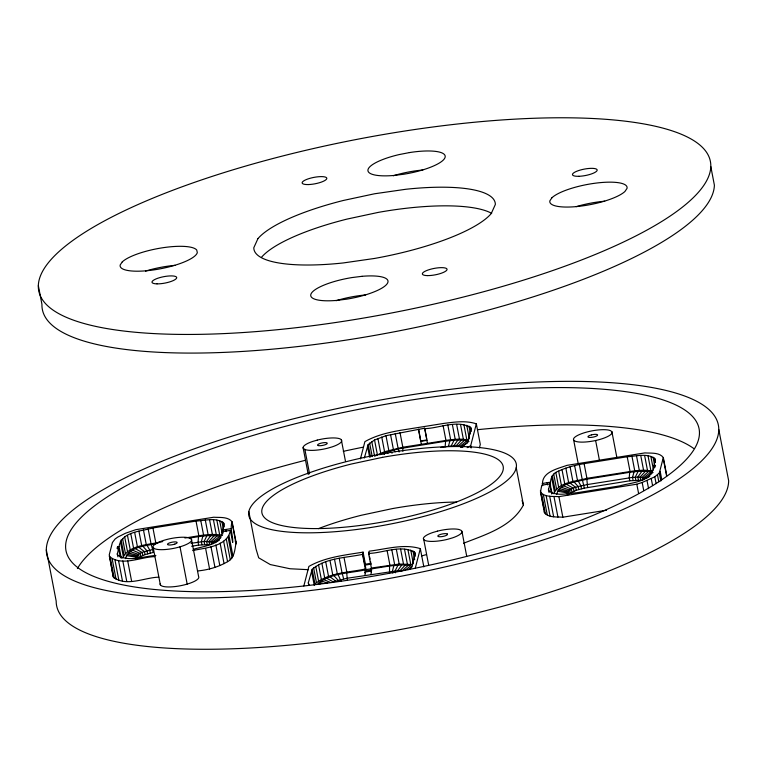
<?xml version="1.0" encoding="UTF-8"?>
<svg xmlns="http://www.w3.org/2000/svg" width="767" height="767" viewBox="0 0 767 767"><rect width="100%" height="100%" fill="white"/><g stroke="black" fill="none" stroke-linecap="round" stroke-linejoin="round"><path stroke-width="1.15" d="M365.015 575.403L365.322 568.999C348.611 572.642 328.736 572.364 314.978 583.994L312.159 569.315C325.917 557.695 345.783 557.935 362.503 554.378L363.079 552.135C344.728 555.164 325.361 557.063 308.88 566.429L303.828 586.007M371.084 574.435L371.391 568.031L368.572 553.41L369.148 551.166C385.868 549.22 403.615 543.487 420.326 548.626L423.844 566.89M217.368 535.769L206.975 535.644L198.519 536.632L198.059 542.183L198.624 545.116L211.567 544.493L211.002 541.55L217.368 535.769L219.908 536.238L212.699 541.866L204.089 541.464L191.041 543.304M404.66 570.533L410.968 565.615L401.879 564.838L389.578 565.998L389.502 573.505M440.632 447.487L445.138 446.768L445.589 441.217C453.278 440.258 461.446 438.954 468.963 441.504M648.537 471.456L638.154 471.322L629.688 472.309L629.237 477.86L629.803 480.794L642.746 480.171L642.18 477.237L648.537 471.456L653.062 472.597M223.274 532.193L222.833 529.949L224.146 523.477C216.783 516.958 204.981 520.592 196.026 521.081L152.93 527.964C141.329 531.378 121.454 531.521 119.038 546.535L117.514 546.775L117.073 548.482L118.597 548.242L120.4 557.638M155.883 555.433C143.765 556.142 127.984 562.7 117.284 554.714L118.597 548.242M122.672 558.098C128.99 544.378 149.996 544.915 162.748 541.531M125.433 558.664C129.345 545.903 147.159 546.133 157.973 543.113M135.356 559.172C136.996 551.847 146.698 551.473 152.575 549.517L153.141 552.451L145.068 554.618L139.095 557.312L138.53 554.378L130.122 551.578M158.827 577.177C144.944 577.35 125.567 587.417 113.248 576.88L109.25 554.8L112.423 542.528L115.117 538.99L117.821 537.063L125.577 533.209L135.797 529.681L213.715 517.226C219.765 517.696 228 516.45 232.142 521.857C229.582 528.722 233.187 535.587 232.698 542.451L230.378 530.38L222.401 531.656C220.819 545.203 203.523 546.037 193.274 549.354M192.651 550.591C205.355 547.734 227.55 546.708 230.378 530.38M197.79 570.945C208.221 569.919 218.499 566.995 227.569 561.674C234.721 558.203 234.807 549.134 236.102 542.413L232.142 521.857M309.12 585.202L308.315 582.805L312.159 569.315M360.432 458.925L364.891 441.648C375.725 435.445 388.083 432.53 400.269 430.364L443.997 423.384C454.639 422.051 465.943 420.316 476.336 423.844L480.295 444.39L479.404 447.842M364.325 458.024L368.17 444.534L374.545 439.99L385.983 435.685L424.697 428.207L426.73 438.772M363.079 552.135L365.408 564.205L365.044 565.595L362.724 553.525M371.247 564.119L365.178 565.087L366.051 569.622L365.226 572.891L365.073 572.077L371.142 571.108L371.295 571.923M418.629 429.175L420.776 441.341L426.845 440.373M427.411 443.307L424.697 428.207M415.263 568.194L420.326 548.626M471.13 448.005L470.689 445.713L476.336 423.844M606.534 510.218L562.844 517.198C556.794 516.728 548.568 517.974 544.417 512.557L540.467 492.011L541.79 485.195L549.766 483.919L551.713 494.044M542.653 485.684C540.63 472.165 557.408 468.829 566.966 465.358L644.894 452.904C650.943 453.374 659.179 452.127 663.321 457.544L666.619 474.668M654.462 467.975L654.011 465.627L655.526 465.387L655.085 467.093L653.57 467.333C651.145 482.347 631.279 482.491 619.678 485.904L576.583 492.788C567.628 493.277 555.816 496.911 548.453 490.391L549.766 483.919M552.374 493.469C549.258 485.607 548.971 474.083 558.644 471.082C566.669 467.276 575.375 465.128 584.109 463.651L627.205 456.758C636.15 456.279 647.962 452.635 655.325 459.155L654.011 465.627M556.602 494.351C559.996 482.194 576.736 482.165 586.832 479.164L629.688 472.309M540.467 492.011C544.608 497.419 552.834 496.172 558.894 496.642L636.811 484.198L642.171 482.491L654.788 476.806L659.323 473.009L663.321 457.544M553.832 493.756C558.922 481.743 575.931 481.494 586.928 478.33L634.75 470.785L643.571 470.171L652.736 470.852M202.881 536.028L201.366 541.723L201.932 544.656M393.941 565.394L392.426 571.089L392.8 573.045M445.138 446.768L448.436 446.308L449.961 440.613M634.06 471.705L632.535 477.4L633.101 480.343M206.975 535.644L204.089 541.464L204.655 544.397M448.436 446.308L451.159 446.058L454.054 440.229M398.035 565.011L395.149 570.84L395.523 572.796M638.154 471.322L635.268 477.151L635.833 480.084M567.427 494.782L567.053 492.826C571.54 486.834 580.293 486.259 587.091 484.6L632.535 477.4L640.138 477.064L646.082 478.56M516.239 467.688A136.181 35.244 -10.9 0 1 309.322 532.816A136.181 35.244 -10.9 0 1 322.082 468.522A136.181 35.244 -10.9 0 1 516.239 467.688L523.42 504.974C511.877 526.881 485.118 534.704 463.508 543.285M210.82 535.471L206.649 541.349L207.205 544.282M451.159 446.058L453.719 445.943L457.889 440.057M334.028 581.626L346.981 578.28L397.699 570.725L401.879 564.838M641.989 471.149L637.818 477.036L638.384 479.969M214.309 535.51L208.969 541.377L209.535 544.311M453.719 445.943L456.039 445.972L461.379 440.105M397.699 570.725L400.029 570.753L405.369 564.886M645.478 471.197L640.138 477.064L640.704 479.998M365.111 569.91C349.522 573.352 330.865 572.824 317.95 583.649L320.06 584.071M409.952 569.095L412.119 566.219L415.206 552.844C401.985 543.755 383.001 553.266 368.572 553.41M456.039 445.972L458.081 446.145L464.438 440.363M408.428 565.145L402.061 570.926L400.029 570.753M458.081 446.145L459.769 446.452L466.988 440.833M651.087 471.926L643.868 477.544L644.251 479.509M629.803 480.794L584.32 488.138L576.247 490.295L568.98 493.91L568.424 490.966L559.373 488.627M213.073 543.822L212.699 541.866L214.012 542.307L220.896 537.581M459.769 446.452L461.082 446.902L467.975 442.175M408.025 569.66L411.956 566.957M645.181 477.994L652.075 473.268M219.535 540.035L214.913 542.873L214.012 542.307M463.834 446.327L461.983 447.468L461.082 446.902M647.012 477.985L649.783 476.288M468.637 439.759L459.471 439.079L450.651 439.692L402.828 447.238L384.574 451.715L374.584 456.212L371.755 441.533M461.044 447.372L467.41 442.827L471.226 428.063C458.004 418.974 439.021 428.485 424.592 428.628M467.17 447.66L470.689 445.713M379.703 454.783L390 450.91L398.313 448.868L445.589 441.217M421.754 555.883L426.289 554.637M420.891 440.92L426.96 439.942M222.833 529.949L230.809 528.674M184.876 537.993C197.253 536.286 209.976 532.883 222.507 535.347M189.248 538.108L198.519 536.632M542.231 483.498L550.207 482.222M191.606 546.238L198.624 545.116M109.288 556.324C121.617 566.871 140.984 556.794 154.867 556.621M365.408 564.205L370.461 563.4M366.051 569.622L371.113 568.807M371.18 568.941L389.578 565.998M371.774 570.006L365.696 570.974L362.503 554.378M371.391 568.031L399.185 564.042L412.617 564.541M308.43 569.689L289.984 568.75L270.262 564.56L258.68 557.801L256.034 548.951L248.853 511.666M557.408 491.244L567.053 492.826M126.229 555.567L135.874 557.149L136.248 559.105M558.069 489.96L567.551 491.858L568.117 494.792M126.891 554.282L136.382 556.171L136.938 559.105M319.254 582.316L322.648 583.198M128.194 552.949L137.245 555.289L137.811 558.223M561.3 487.256L569.699 490.055L570.264 492.989M321.181 580.945L327.49 583.045M563.803 485.875L571.367 489.135L571.933 492.069M323.684 579.564L330.174 582.354M132.624 550.188L140.188 553.458L140.754 556.391M566.823 484.514L573.38 488.234L573.946 491.168M382.723 453.422L384.593 454.486M326.704 578.203L333.262 581.923M135.644 548.827L142.202 552.547L142.767 555.481M616.831 457.343L611.893 431.706L610.513 430.661A19.654 5.091 -10.9 0 0 587.464 431.879A19.654 5.091 -10.9 0 0 573.668 440.085L578.155 463.383M573.668 440.085L575.058 441.13A19.654 5.091 -10.9 0 0 598.097 439.922A19.654 5.091 -10.9 0 0 611.893 431.706M191.424 539.268L190.034 538.213A19.654 5.091 -10.9 0 0 166.995 539.431A19.654 5.091 -10.9 0 0 153.199 547.638L160.38 584.924L161.76 585.969A19.654 5.091 -10.9 0 0 184.799 584.761A19.654 5.091 -10.9 0 0 198.605 576.544L191.424 539.268A19.654 5.091 -10.9 0 1 177.618 547.475A19.654 5.091 -10.9 0 1 154.579 548.693L153.199 547.638M570.284 483.21L575.681 487.361L576.247 490.295M386.185 452.118L387.977 453.508M330.165 576.899L335.562 581.05M139.105 547.533L144.503 551.684L145.068 554.618M574.099 482.002L578.222 486.556L578.788 489.49M390 450.91L392.062 453.182M333.981 575.691L338.103 580.245M142.921 546.315L147.043 550.879L147.609 553.812M235.124 540.994L236.102 542.413M578.174 480.909L580.935 485.827L581.501 488.761M394.075 449.817L395.178 451.782M338.055 574.598L341.19 581.472M146.996 545.222L149.757 550.15L150.322 553.084M522.087 500.544L523.42 504.974M582.412 479.96L584.32 488.138M398.313 448.868L399.118 452.012M342.303 573.649L343.635 578.884M151.243 544.273L152.575 549.517M710.798 166.525A341.986 88.512 -10.9 0 1 204.271 334.259A341.986 88.512 -10.9 0 1 208.653 177.541A341.986 88.512 -10.9 0 1 710.798 166.525L714.384 185.163A341.986 88.512 -10.9 0 1 375.638 335.227A341.986 88.512 -10.9 0 1 41.936 304.336L38.35 285.688M718.775 429.453A341.986 88.512 -10.9 0 1 214.29 597.771A341.986 88.512 -10.9 0 1 214.568 441.792A341.986 88.512 -10.9 0 1 718.775 429.453L728.65 480.717A341.986 88.512 -10.9 0 1 392.263 630.992A341.986 88.512 -10.9 0 1 56.183 601.155L46.317 549.891M663.35 459.069L666.648 476.192M660.186 471.341L661.72 479.337M659.323 473.009L660.866 481.005M654.548 458.033L655.421 462.549M657.492 474.878L658.815 481.734M653.043 457.094L654.567 464.994M650.847 456.346L653.465 469.903M654.788 476.806L656.111 483.661M648.019 455.828L650.847 470.507M651.269 478.752L652.592 485.607M644.625 455.54L647.453 470.219M647.032 480.66L648.575 488.656M640.742 455.483L643.571 470.171M642.171 482.491L643.714 490.477M636.476 455.675L639.304 470.363M631.922 456.106L634.75 470.785M636.811 484.198L638.575 493.325M627.205 456.758L630.033 471.437M595.623 440.507L599.439 460.315M584.109 463.651L586.928 478.33M587.656 487.534L586.832 479.164M579.325 464.514L582.153 479.193M574.617 465.569L577.446 480.247M570.082 466.777L572.911 481.455M565.845 468.129L568.673 482.807M562 469.577L564.828 484.255M558.644 471.082L561.473 485.76M555.864 472.625L558.683 487.304M558.894 496.642L562.844 517.198M553.716 474.15L556.545 488.828M552.269 475.626L555.097 490.305M551.55 477.016L554.378 491.695M553.985 496.585L557.945 517.131M547.178 482.702L547.6 484.897M548.424 489.116L549.076 492.51M549.69 496.22L553.649 516.766M546.114 495.559L550.073 516.105M543.343 494.619L547.302 515.165M541.444 493.43L545.404 513.976M540.428 490.487L544.167 509.892M470.449 426.941L471.322 431.457M468.944 426.001L470.468 433.901M466.748 425.254L469.356 438.81M463.92 424.736L466.748 439.414M460.526 424.448L463.345 439.127M456.643 424.4L459.471 439.079M452.377 424.582L455.205 439.27M447.823 425.014L450.651 439.692M443.105 425.666L445.934 440.344M461.993 531.684L466.7 556.152M418.514 429.597L421.342 444.275M423.72 539.345L428.648 564.972M400 432.559L402.828 447.238M395.226 433.422L398.054 448.101M414.429 551.722L415.302 556.238M390.518 434.477L393.346 449.155M412.934 550.783L414.669 559.814M410.738 550.035L413.346 563.592M385.983 435.685L388.811 450.363M407.9 549.517L410.728 564.196M404.506 549.23L407.335 563.908M381.745 437.037L384.574 451.715M400.623 549.172L403.452 563.85M377.901 438.484L380.72 453.163M396.357 549.364L399.185 564.042M374.545 439.99L377.364 454.668M391.812 549.795L394.631 564.474M369.617 443.058L372.225 456.605M368.17 444.534L370.566 456.959M367.451 445.924L369.627 457.218M387.086 550.447L389.914 565.126M368.793 552.556L369.215 554.752M369.636 556.947L370.058 559.143M370.48 561.339L370.902 563.534M341.373 440.009L345.418 460.977M343.99 557.341L346.818 572.019M347.355 580.245L346.713 572.853M339.215 558.203L342.044 572.882M334.498 559.248L337.327 573.937M329.973 560.466L332.792 575.145M304.854 449.347L309.561 473.814M325.726 561.818L328.554 576.496M303.099 447.669L308.257 474.466M321.881 563.266L324.709 577.944M318.526 564.771L321.354 579.449M315.745 566.314L318.573 580.993M313.607 567.839L316.426 582.517M311.44 570.706L314.259 585.384M308.315 582.805L308.746 585.068M232.18 523.391L236.14 543.937M229.007 535.663L232.967 556.209M228.144 537.331L232.104 557.877M225.872 529.46L226.294 531.656M223.37 522.356L224.242 526.871M226.323 539.201L230.273 559.747M221.874 521.407L223.609 530.448M222.401 531.656L222.833 533.899M219.678 520.668L222.066 533.084M223.609 541.128L227.569 561.674M216.85 520.141L219.669 534.82M220.1 543.074L224.05 563.62M213.447 519.853L216.275 534.532M215.853 544.982L219.813 565.528M209.564 519.805L212.392 534.484M210.992 546.804L214.952 567.359M205.297 519.997L208.125 534.676M200.753 520.429L203.571 535.107M205.633 548.51L209.592 569.066M196.026 521.081L198.854 535.759M180.005 546.823L187.177 584.099M152.93 527.964L155.759 542.643M148.156 528.827L150.984 543.506M143.439 529.882L146.267 544.56M138.913 531.1L141.742 545.778M134.666 532.442L137.494 547.12M130.821 533.89L133.65 548.568M127.466 535.404L130.294 550.083M124.685 536.938L127.514 551.617M127.715 560.965L131.675 581.511M122.547 538.472L125.366 553.151M121.1 539.949L123.918 554.627M120.381 541.339L123.209 556.017M122.816 560.898L126.766 581.453M119.038 546.535L121.301 558.28M117.514 546.775L117.974 549.124M117.255 553.438L117.907 556.823M118.521 560.533L122.48 581.089M114.945 559.872L118.895 580.427M112.174 558.942L116.124 579.488M110.266 557.743L114.225 578.299M109.47 555.941L113.248 576.88M402.733 448.072L402.886 451.332M544.388 511.033L544.417 512.557M318.391 528.655A122.835 31.792 -10.9 0 1 361.209 515.29L392.474 508.588A122.835 31.792 -10.9 0 1 456.691 502.04M160.38 584.924A19.654 5.091 -10.9 0 1 160.293 583.591M77.39 568.568A322.332 83.421 -10.9 0 1 305.074 460.363M343.3 451.341A322.332 83.421 -10.9 0 1 363.414 447.113M477.659 429.673A322.332 83.421 -10.9 0 1 693.608 448.417M261.518 257.271A122.835 31.792 -10.9 0 1 346.962 219.103L378.217 212.401A122.835 31.792 -10.9 0 1 491.685 213.37M576.19 206.649A39.309 10.172 -10.9 0 1 604.712 201.203M336.099 300.712A39.309 10.172 -10.9 0 1 365.629 294.95M145.5 271.106A39.309 10.172 -10.9 0 1 175.029 265.344M393.308 175.768A39.309 10.172 -10.9 0 1 422.838 170.006M257.933 238.633L253.8 247.741A122.835 31.792 -10.9 0 0 343.261 262.947L374.517 258.45A122.835 31.792 -10.9 0 0 491.216 213.59L495.348 204.473A122.835 31.792 -10.9 0 0 405.887 189.267L374.632 193.763L343.367 200.465A122.835 31.792 -10.9 0 0 257.933 238.633M122.25 261.902L120.218 264.912A39.309 10.172 -10.9 0 0 155.969 269.572A39.309 10.172 -10.9 0 0 197.311 252.592L196.716 250.004A39.309 10.172 -10.9 0 0 161.559 247.933A39.309 10.172 -10.9 0 0 122.25 261.902M551.933 197.752L549.901 200.762A39.309 10.172 -10.9 0 0 580.648 206.141A39.309 10.172 -10.9 0 0 624.952 191.453L626.994 188.442A39.309 10.172 -10.9 0 0 596.247 183.073A39.309 10.172 -10.9 0 0 551.933 197.752M317.26 440.095L312.62 441.456A19.654 5.091 -10.9 0 0 303.799 448.877L305.774 449.769A19.654 5.091 -10.9 0 0 327.586 448.216L332.226 446.864A19.654 5.091 -10.9 0 0 341.746 440.651L341.047 439.443A19.654 5.091 -10.9 0 0 317.26 440.095M174.761 544.129L173.601 544.465A4.909 1.275 -10.9 0 1 167.657 544.628A4.909 1.275 -10.9 0 1 171.022 542.432L172.268 542.164A4.909 1.275 -10.9 0 1 176.966 542.269A4.909 1.275 -10.9 0 1 174.761 544.129M591.491 434.879L590.331 435.225A4.909 1.275 -10.9 0 0 588.126 437.075A4.909 1.275 -10.9 0 0 592.824 437.18L594.07 436.912A4.909 1.275 -10.9 0 0 597.435 434.716A4.909 1.275 -10.9 0 0 591.491 434.879M437.506 531.128L432.856 532.49A19.654 5.091 -10.9 0 0 423.346 538.702L424.046 539.91A19.654 5.091 -10.9 0 0 447.832 539.249L452.472 537.888A19.654 5.091 -10.9 0 0 461.283 530.467L459.318 529.585A19.654 5.091 -10.9 0 0 437.506 531.128M382.599 457.324L351.344 464.025A122.835 31.792 -10.9 0 0 289.993 527.034A122.835 31.792 -10.9 0 0 491.983 483.737A122.835 31.792 -10.9 0 0 382.599 457.324M409.367 152.595L399.291 154.55A39.309 10.172 -10.9 0 0 368.026 169.574A39.309 10.172 -10.9 0 0 393.893 175.461L403.778 174.234A39.309 10.172 -10.9 0 0 445.109 157.254A39.309 10.172 -10.9 0 0 409.367 152.595M362.043 276.312L352.158 277.539A39.309 10.172 -10.9 0 0 311.517 293.052A39.309 10.172 -10.9 0 0 336.694 300.405L346.569 299.178A39.309 10.172 -10.9 0 0 387.22 283.665A39.309 10.172 -10.9 0 0 362.043 276.312M318.286 445.569L317.778 445.349A4.909 1.275 -10.9 0 1 321.095 443.153A4.909 1.275 -10.9 0 1 327.068 442.971L327.25 443.268A4.909 1.275 -10.9 0 1 323.751 445.167A4.909 1.275 -10.9 0 1 318.286 445.569M447.334 534.005L446.845 533.784A4.928 1.275 -10.9 0 0 441.37 534.168A4.928 1.275 -10.9 0 0 437.823 536.066L437.995 536.373A4.928 1.275 -10.9 0 0 443.959 536.21A4.928 1.275 -10.9 0 0 447.334 534.005M226.457 591.501A322.332 83.421 -10.9 0 0 699.446 432.147A322.332 83.421 -10.9 0 0 221.74 445.378A322.332 83.421 -10.9 0 0 226.457 591.501M157.034 283.867A12.579 3.26 -10.9 0 0 176.631 278.038A12.579 3.26 -10.9 0 0 159.344 277.75A12.579 3.26 -10.9 0 0 157.034 283.867M427.238 275.602A12.579 3.26 -10.9 0 0 446.969 269.831A12.579 3.26 -10.9 0 0 429.875 269.438A12.579 3.26 -10.9 0 0 427.238 275.602M578.922 176.295A12.579 3.26 -10.9 0 0 597.177 170.025A12.579 3.26 -10.9 0 0 578.328 170.667A12.579 3.26 -10.9 0 0 578.922 176.295M308.756 184.55A12.579 3.26 -10.9 0 0 326.809 178.232A12.579 3.26 -10.9 0 0 307.797 178.999A12.579 3.26 -10.9 0 0 308.756 184.55"/></g></svg>
